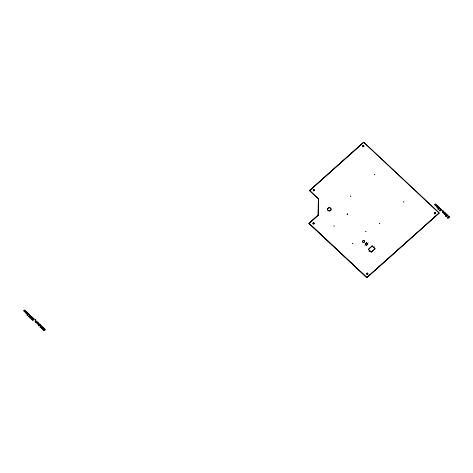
<?xml version="1.0" encoding="UTF-8"?>
<svg xmlns="http://www.w3.org/2000/svg" width="473" height="473" viewBox="0 0 473 473"><rect width="100%" height="100%" fill="white"/><g stroke="black" fill="none" stroke-linecap="round" stroke-linejoin="round"><path stroke-width="0.71" d="M318.359 198.849L318.045 215.132L308.839 223.351L366.823 277.657L439.281 212.956L363.672 142.142L309.478 190.53L318.536 198.897L309.714 190.53L363.672 142.355L439.056 213.069L366.835 277.55L309.088 223.457L318.211 215.197L309.088 223.457M318.217 215.304L318.53 198.784M365.121 245.422L364.961 245.463M374.421 246.758L374.261 246.8M368.124 242.815L367.964 242.779M26.24 311.453L25.199 312.292L23.65 310.785C24.785 309.153 25.051 310.176 23.963 311.128C24.98 310.418 26.186 310.3 24.549 311.459L24.992 311.825L25.672 310.921L26.76 311.938L25.796 312.848L26.198 312.955L26.866 312.038L27.399 312.535L26.382 313.179L26.6 313.528L27.505 312.635L28.031 313.126L27.032 314.007L25.572 312.872L26.21 311.482M437.082 205.377L436.005 206.181L434.563 204.72C435.704 203.094 435.97 204.111 434.882 205.069C435.899 204.354 437.099 204.235 435.462 205.4L435.905 205.767L436.591 204.856L437.673 205.879L436.715 206.784L437.111 206.89L437.785 205.98L438.311 206.476L437.294 207.115L437.519 207.464L438.424 206.577L438.944 207.068L437.951 207.949L436.49 206.807L437.158 205.388M366.835 277.55L439.056 213.069M444.904 212.643L443.905 213.524L442.356 212.016C443.491 210.384 443.757 211.407 442.669 212.365C443.686 211.65 444.892 211.532 443.248 212.696L443.698 213.063L444.378 212.152L445.465 213.175L444.502 214.08L444.904 214.186L445.572 213.276L446.104 213.766L445.081 214.411L445.306 214.76L446.21 213.873L446.737 214.364L445.779 215.203L444.277 214.103L444.945 212.684M363.24 146.133L363.613 145.921M313.853 190.229L314.22 190.016M313.564 223.374L313.93 223.161M434.912 213.258L435.278 213.045M367.255 273.666L367.622 273.453M309.076 223.351L366.829 277.438M363.672 142.355L309.714 190.53M347.182 214.239C347.75 215.357 348.051 213.293 347.182 214.239M313.374 190.111L313.717 190.672L314.338 190.353L313.995 189.791L313.374 190.111M313.085 223.256L313.428 223.818L314.048 223.498L313.705 222.937L313.085 223.256M333.973 225.999C334.701 226.301 334.346 225.863 333.973 225.999M347.188 214.198C347.596 215.363 348.181 213.382 347.188 214.198M350.493 196.189C351.226 196.484 350.836 196.059 350.493 196.189M352.527 243.382C353.26 243.678 352.876 243.252 352.527 243.382M362.761 146.015L363.104 146.577L363.725 146.258L363.382 145.69L362.761 146.015M365.747 231.581C366.486 231.871 366.072 231.463 365.747 231.581M366.776 273.542L367.119 274.104L367.74 273.784L367.397 273.223L366.776 273.542M369.041 251.275L369.366 251.358L369.046 251.264M374.527 174.726C375.26 175.022 374.87 174.602 374.527 174.726M379.482 223.345C380.221 223.634 379.819 223.221 379.482 223.345M403.516 201.882C404.255 202.172 403.847 201.764 403.516 201.882M434.427 213.14L434.77 213.701L435.391 213.382L435.048 212.815L434.427 213.14M28.64 313.776L28.214 314.728L27.115 315.154L27.594 314.167L28.64 313.776M30.402 315.432L29.982 316.384L28.883 316.809L29.361 315.822L30.402 315.432M31.585 316.538L31.165 317.489L30.059 317.915L30.538 316.928L31.585 316.538M39.963 324.383L39.543 325.335L38.437 325.761L38.916 324.774L39.963 324.383M41.73 326.039L41.311 326.991L40.205 327.417L40.684 326.429L41.73 326.039M42.907 327.145L42.487 328.096L41.382 328.522L41.866 327.535L42.907 327.145M439.553 207.718L439.133 208.67L438.028 209.096L438.512 208.108L439.553 207.718M441.321 209.373L440.901 210.325L439.795 210.751L440.28 209.764L441.321 209.373M447.346 215.014L446.92 215.966L445.82 216.392L446.299 215.404L447.346 215.014M449.108 216.669L448.688 217.621L447.588 218.047L448.067 217.06L449.108 216.669M43.54 330.639C45.136 331.549 46.685 326.737 43.551 330.621M35.641 321.924L35.688 322.344C36.06 323.893 38.65 320.659 36.805 323.106L38.36 324.614L39.354 323.733L38.827 323.242L37.923 324.129L37.704 323.78L38.721 323.142L38.195 322.645L37.521 323.562L37.125 323.455L38.082 322.545L36.995 321.528L36.315 322.432L35.871 322.066C37.509 320.907 36.309 321.025 35.292 321.735C36.38 320.783 36.108 319.76 34.972 321.386L35.641 321.924M35.274 319.849L35.244 320.256L35.12 319.819L35.759 319.73L35.274 319.849M442.657 210.479L442.622 210.881L442.503 210.444L443.142 210.361L442.657 210.479M29.214 314.433L29.474 314.675L29.214 314.433M40.536 325.04L40.796 325.282L40.536 325.04M440.127 208.368L440.393 208.617L440.127 208.368M447.919 215.664L448.179 215.913L447.919 215.664M31.165 318.276L30.976 318.666L31.561 319.251L32.14 319.098L31.419 318.991L31.472 318.376L33.299 318.063L32.377 317.2L31.933 317.418L32.879 318.01L31.165 318.276M32.341 319.376L32.152 319.766L32.743 320.357L33.317 320.197L32.602 320.091L32.649 319.476L34.476 319.169L33.559 318.305L33.116 318.524L34.056 319.115L32.341 319.376M42.487 328.883L42.298 329.267L42.889 329.858L43.463 329.699L42.747 329.598L42.795 328.983L44.622 328.67L43.705 327.807L43.262 328.026L44.202 328.617L42.487 328.883M28.877 314.273L27.783 315.343L27.044 315.207L26.92 314.569L27.86 313.646L28.717 313.729L28.877 314.273M30.644 315.929L29.551 316.999L28.812 316.863L28.687 316.218L29.628 315.302L30.485 315.385L30.644 315.929M31.821 317.028L30.727 318.104L29.988 317.968L29.864 317.324L30.804 316.407L31.661 316.49L31.821 317.028M40.199 324.88L39.105 325.95L38.366 325.814L38.248 325.17L39.182 324.253L40.039 324.336L40.199 324.88M41.967 326.536L40.873 327.606L40.134 327.47L40.01 326.825L40.95 325.909L41.807 325.992L41.967 326.536M43.149 327.635L42.05 328.711L41.317 328.569L41.192 327.931L42.127 327.014L42.99 327.097L43.149 327.635M439.795 208.209L438.696 209.285L437.963 209.143L437.838 208.504L438.773 207.588L439.636 207.671L439.795 208.209M441.563 209.864L440.464 210.94L439.73 210.798L439.606 210.16L440.54 209.243L441.404 209.326L441.563 209.864M447.582 215.505L446.488 216.581L445.749 216.439L445.625 215.8L446.565 214.884L447.423 214.967L447.582 215.505M449.35 217.16L448.256 218.236L447.517 218.094L447.393 217.456L448.327 216.539L449.19 216.622L449.35 217.16M366.486 242.826L365.044 244.115L366.433 245.416L367.876 244.127L366.486 242.826M366.48 243.039L365.28 244.115L366.439 245.197L367.639 244.127L366.48 243.039M372.162 245.883L368.254 249.372L371.305 252.227L375.207 248.745L372.162 245.883M372.156 246.102L368.491 249.372L371.311 252.014L374.971 248.739L372.156 246.102M363.063 242.318A1.088 0.993 -3.7 0 0 364.707 241.466A1.088 0.993 -3.7 0 0 363.093 240.597A1.088 0.993 -3.7 0 0 363.063 242.318M362.85 146.725A0.751 0.686 -3.7 0 0 363.991 146.145A0.751 0.686 -3.7 0 0 362.886 145.53A0.751 0.686 -3.7 0 0 362.85 146.725M434.439 213.802A0.751 0.686 -3.7 0 0 435.651 213.353A0.751 0.686 -3.7 0 0 434.634 212.619A0.751 0.686 -3.7 0 0 434.439 213.802M313.433 190.808A0.751 0.686 -3.7 0 0 314.604 190.27A0.751 0.686 -3.7 0 0 313.528 189.62A0.751 0.686 -3.7 0 0 313.433 190.808M366.918 274.281A0.751 0.686 -3.7 0 0 368.006 273.619A0.751 0.686 -3.7 0 0 366.847 273.092A0.751 0.686 -3.7 0 0 366.918 274.281M328.28 210.721A1.839 1.679 -3.7 0 0 331.141 209.415A1.839 1.679 -3.7 0 0 328.499 207.818A1.839 1.679 -3.7 0 0 328.28 210.721M313.185 223.971A0.751 0.686 -3.7 0 0 314.314 223.368A0.751 0.686 -3.7 0 0 313.191 222.783A0.751 0.686 -3.7 0 0 313.185 223.971M363.146 242.182A0.916 0.84 -3.7 0 0 364.535 241.466A0.916 0.84 -3.7 0 0 363.175 240.733A0.916 0.84 -3.7 0 0 363.146 242.182M328.374 210.597A1.667 1.525 -3.7 0 0 330.97 209.409A1.667 1.525 -3.7 0 0 328.575 207.96A1.667 1.525 -3.7 0 0 328.374 210.597"/></g></svg>
